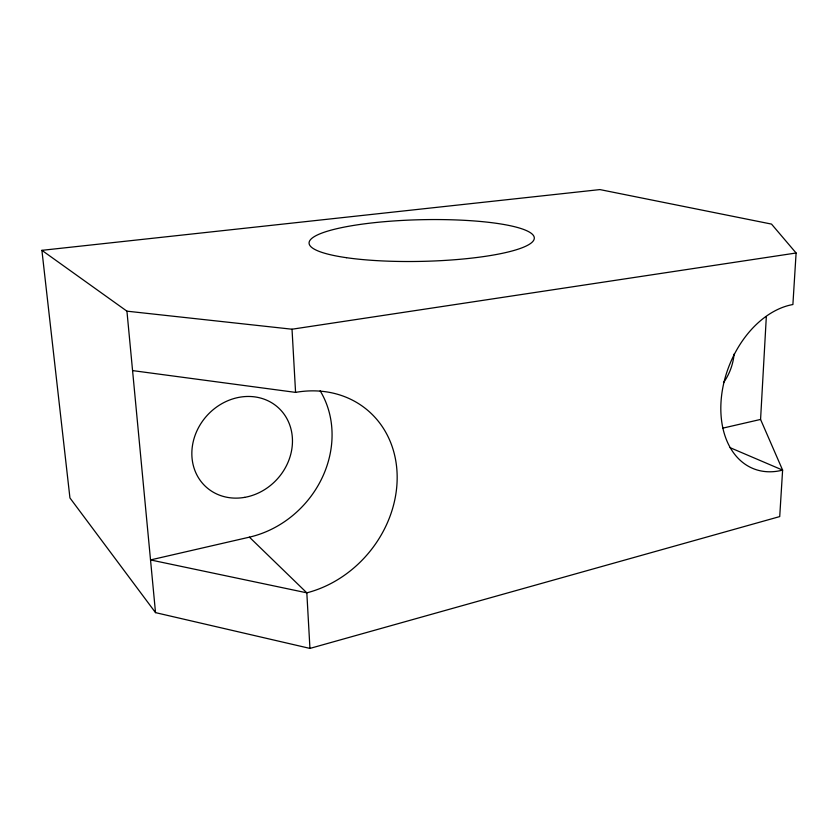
<?xml version="1.0" encoding="UTF-8"?>
<svg xmlns="http://www.w3.org/2000/svg" width="838" height="838" viewBox="0 0 838 838"><rect width="100%" height="100%" fill="white"/><g stroke="black" fill="none" stroke-linecap="round" stroke-linejoin="round"><path stroke-width="1.26" d="M730.087 447.66L782.608 470.108A87.1 60.65 -68.4 0 1 721.026 401.821A87.1 60.65 -68.4 0 1 792.895 304.529L796.1 253.003L771.515 224.092L599.924 189.587L41.9 250.332L69.942 497.94L155.522 612.63L309.945 648.413L779.717 516.585L782.608 470.108L760.569 419.44L766.309 316.953M320.147 390.812A98.381 86.88 -47.3 0 1 249.41 537.158L150.526 559.931L306.823 592.833A109.003 92.955 -49.8 0 0 397.013 471.794A109.003 92.955 -49.8 0 0 295.573 392.383L132.572 370.595M722.943 428.103L760.569 419.44M41.9 250.332L126.936 311.17L292.022 329.219L796.1 253.003M249.41 537.158L306.823 592.833L309.945 648.413M126.936 311.17L155.522 612.63M292.022 329.219L295.573 392.383M734.078 354.065A43.67 32.127 -68.9 0 1 723.477 382.694M346.482 257.695A112.648 20.835 -1.3 0 0 531.9 242.402A112.648 20.835 -1.3 0 0 386.706 221.494A112.648 20.835 -1.3 0 0 346.482 257.695M244.623 497.374A53.622 47.337 -47.4 0 0 284.438 414.674A53.622 47.337 -47.4 0 0 197.401 429.831A53.622 47.337 -47.4 0 0 244.623 497.374"/></g></svg>
